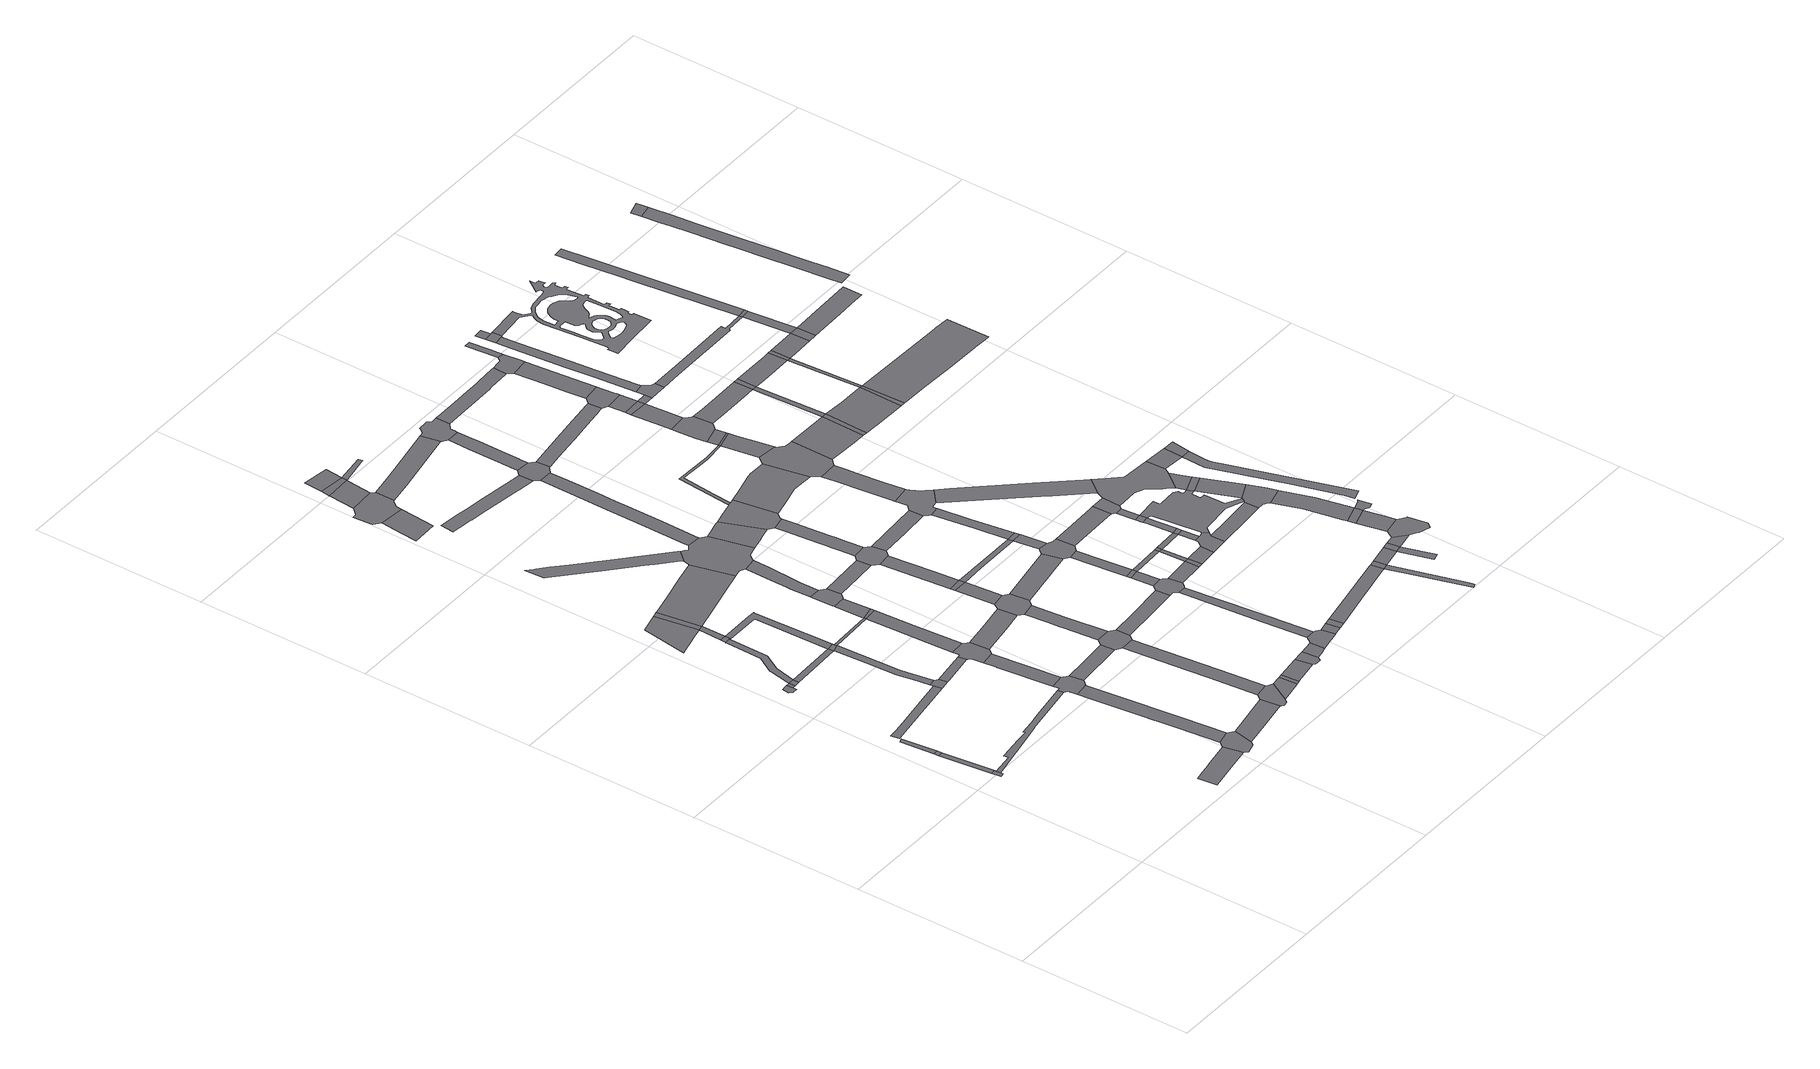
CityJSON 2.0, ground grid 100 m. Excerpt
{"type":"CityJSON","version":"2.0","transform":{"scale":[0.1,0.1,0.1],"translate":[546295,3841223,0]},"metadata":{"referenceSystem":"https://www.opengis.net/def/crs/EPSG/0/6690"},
"CityObjects":{
"road1":{"type":"Road","geometry":[{"type":"MultiSurface","lod":"1","boundaries":[[[0,1,2,3,4,5,6]]]}]},
"road2":{"type":"Road","attributes":{"RoadStructureAttribute.sectionType":"1"},"geometry":[{"type":"MultiSurface","lod":"1","boundaries":[[[7,8,1,0]]]}]},
"road3":{"type":"Road","geometry":[{"type":"MultiSurface","lod":"1","boundaries":[[[9,10,8,7]]]}]},
"road4":{"type":"Road","attributes":{"RoadStructureAttribute.sectionType":"1"},"geometry":[{"type":"MultiSurface","lod":"1","boundaries":[[[11,12,10,9]]]}]},
"road5":{"type":"Road","geometry":[{"type":"MultiSurface","lod":"1","boundaries":[[[13,14,15,16,17,18,19,20,21,22]]]}]},
"road6":{"type":"Road","attributes":{"RoadStructureAttribute.sectionType":"1"},"geometry":[{"type":"MultiSurface","lod":"1","boundaries":[[[23,24,25,26,27,28,29,30,31]]]}]},
"road7":{"type":"Road","attributes":{"RoadStructureAttribute.sectionType":"1"},"geometry":[{"type":"MultiSurface","lod":"1","boundaries":[[[32,13,22,33]]]}]},
"road8":{"type":"Road","geometry":[{"type":"MultiSurface","lod":"1","boundaries":[[[34,32,33,35]]]}]},
"road9":{"type":"Road","attributes":{"RoadStructureAttribute.sectionType":"1"},"geometry":[{"type":"MultiSurface","lod":"1","boundaries":[[[36,37,38,39,40,41,42,43,44,45,6,5,46,47,48,49,50]]]}]},
"road10":{"type":"Road","attributes":{"RoadStructureAttribute.sectionType":"1"},"geometry":[{"type":"MultiSurface","lod":"1","boundaries":[[[51,52,53,54,55,56,57,58]]]}]},
"road11":{"type":"Road","attributes":{"RoadStructureAttribute.sectionType":"1"},"geometry":[{"type":"MultiSurface","lod":"1","boundaries":[[[59,60,61,62,63,64,65,66,67,68,69,70,71,72,73,32,34]]]}]},
"road12":{"type":"Road","attributes":{"RoadStructureAttribute.sectionType":"1"},"geometry":[{"type":"MultiSurface","lod":"1","boundaries":[[[74,34,35,75]]]}]},
"road13":{"type":"Road","attributes":{"RoadStructureAttribute.sectionType":"1"},"geometry":[{"type":"MultiSurface","lod":"1","boundaries":[[[76,77,78,79,80,81,82,83]]]}]},
"road14":{"type":"Road","geometry":[{"type":"MultiSurface","lod":"1","boundaries":[[[84,85,66,65,86,87]]]}]},
"road15":{"type":"Road","geometry":[{"type":"MultiSurface","lod":"1","boundaries":[[[88,89,23,31,90,91]]]}]},
"road16":{"type":"Road","attributes":{"RoadStructureAttribute.sectionType":"1"},"geometry":[{"type":"MultiSurface","lod":"1","boundaries":[[[92,93,83,84,87]]]}]},
"road17":{"type":"Road","geometry":[{"type":"MultiSurface","lod":"1","boundaries":[[[94,95,96,97,51,58,98,99,100,101,102,103]]]}]},
"road18":{"type":"Road","attributes":{"RoadStructureAttribute.sectionType":"1"},"geometry":[{"type":"MultiSurface","lod":"1","boundaries":[[[104,105,106,107,108,109,110,111,112,89,88]]]}]},
"road19":{"type":"Road","geometry":[{"type":"MultiSurface","lod":"1","boundaries":[[[113,76,83,93,114]]]}]},
"road20":{"type":"Road","attributes":{"RoadStructureAttribute.sectionType":"1"},"geometry":[{"type":"MultiSurface","lod":"1","boundaries":[[[115,116,117,118,87,86,119,120,121,122,74,123]]]}]},
"road21":{"type":"Road","geometry":[{"type":"MultiSurface","lod":"1","boundaries":[[[123,74,75,107,106,124]]]}]},
"road22":{"type":"Road","attributes":{"RoadStructureAttribute.sectionType":"1"},"geometry":[{"type":"MultiSurface","lod":"1","boundaries":[[[125,126,127,128,129,130,131,132,133,134,135,136,137,95,94]]]}]},
"road23":{"type":"Road","attributes":{"RoadStructureAttribute.sectionType":"1"},"geometry":[{"type":"MultiSurface","lod":"1","boundaries":[[[138,91,90,139,140]]]}]},
"road24":{"type":"Road","geometry":[{"type":"MultiSurface","lod":"1","boundaries":[[[141,142,143,144,145,36,50,146,147,128,127,148,149]]]}]},
"road25":{"type":"Road","attributes":{"RoadStructureAttribute.sectionType":"1"},"geometry":[{"type":"MultiSurface","lod":"1","boundaries":[[[150,103,102,151,152]]]}]},
"road26":{"type":"Road","attributes":{"RoadStructureAttribute.sectionType":"1"},"geometry":[{"type":"MultiSurface","lod":"1","boundaries":[[[153,154,155,156,157,158,142,141]]]}]},
"road27":{"type":"Road","attributes":{"RoadStructureAttribute.sectionType":"1"},"geometry":[{"type":"MultiSurface","lod":"1","boundaries":[[[159,124,106,160]]]}]},
"road28":{"type":"Road","geometry":[{"type":"MultiSurface","lod":"1","boundaries":[[[161,162,163,164,165,166,138,140,167,168,155,154,169,170]]]}]},
"road29":{"type":"Road","attributes":{"RoadStructureAttribute.sectionType":"1"},"geometry":[{"type":"MultiSurface","lod":"1","boundaries":[[[171,172,173,174,113,114,175,176,177]]]}]},
"road30":{"type":"Road","attributes":{"RoadStructureAttribute.sectionType":"1"},"geometry":[{"type":"MultiSurface","lod":"1","boundaries":[[[178,179,180,181,182,183]]]}]},
"road31":{"type":"Road","attributes":{"RoadStructureAttribute.sectionType":"1"},"geometry":[{"type":"MultiSurface","lod":"1","boundaries":[[[184,185,160,186,187,164,163]]]}]},
"road32":{"type":"Road","attributes":{"RoadStructureAttribute.sectionType":"1"},"geometry":[{"type":"MultiSurface","lod":"1","boundaries":[[[188,189,190,191,192,193,194,195,196,197,198,199,200,201,202,203,204,205]]]}]},
"road33":{"type":"Road","attributes":{"RoadStructureAttribute.sectionType":"1"},"geometry":[{"type":"MultiSurface","lod":"1","boundaries":[[[206,207,149,148,208]]]}]},
"road34":{"type":"Road","geometry":[{"type":"MultiSurface","lod":"1","boundaries":[[[209,159,160,185]]]}]},
"road35":{"type":"Road","geometry":[{"type":"MultiSurface","lod":"1","boundaries":[[[210,211,212,213,214,215,216,217,218,178,183,219,220,221,222,223,224]]]}]},
"road36":{"type":"Road","attributes":{"RoadStructureAttribute.sectionType":"1"},"geometry":[{"type":"MultiSurface","lod":"1","boundaries":[[[225,226,227,228,229,230,159,209]]]}]},
"road37":{"type":"Road","geometry":[{"type":"MultiSurface","lod":"1","boundaries":[[[231,232,233,234,150,152,235,236,237,238,239,240,241]]]}]},
"road38":{"type":"Road","geometry":[{"type":"MultiSurface","lod":"1","boundaries":[[[242,243,244,245,246,247,227,226,248,249,250]]]}]},
"road39":{"type":"Road","attributes":{"RoadStructureAttribute.sectionType":"1"},"geometry":[{"type":"MultiSurface","lod":"1","boundaries":[[[251,252,253,254,255,213,212]]]}]},
"road40":{"type":"Road","attributes":{"RoadStructureAttribute.sectionType":"1"},"geometry":[{"type":"MultiSurface","lod":"1","boundaries":[[[256,257,170,169,258,259]]]}]},
"road41":{"type":"Road","attributes":{"RoadStructureAttribute.sectionType":"1"},"geometry":[{"type":"MultiSurface","lod":"1","boundaries":[[[260,241,240,261,262,263]]]}]},
"road42":{"type":"Road","geometry":[{"type":"MultiSurface","lod":"1","boundaries":[[[264,265,266,253,252,267,268]]]}]},
"road43":{"type":"Road","attributes":{"RoadStructureAttribute.sectionType":"1"},"geometry":[{"type":"MultiSurface","lod":"1","boundaries":[[[269,270,271,272,273,274,234,233,275,276]]]}]},
"road44":{"type":"Road","attributes":{"RoadStructureAttribute.sectionType":"1"},"geometry":[{"type":"MultiSurface","lod":"1","boundaries":[[[277,278,279,280,281,282,283,284,285,244,243]]]}]},
"road45":{"type":"Road","attributes":{"RoadStructureAttribute.sectionType":"1"},"geometry":[{"type":"MultiSurface","lod":"1","boundaries":[[[286,264,268,287,288]]]}]},
"road46":{"type":"Road","geometry":[{"type":"MultiSurface","lod":"1","boundaries":[[[289,260,263,290]]]}]},
"road47":{"type":"Road","geometry":[{"type":"MultiSurface","lod":"1","boundaries":[[[291,292,206,208,269,276,293,294]]]}]},
"road48":{"type":"Road","geometry":[{"type":"MultiSurface","lod":"1","boundaries":[[[295,296,297,205,204,298,171,177,299,300,281,280,301,302,303,304,305,306,307]]]}]},
"road49":{"type":"Road","attributes":{"RoadStructureAttribute.sectionType":"1"},"geometry":[{"type":"MultiSurface","lod":"1","boundaries":[[[308,309,310,311,312,313,314,315,316,317,318,319,320,321,322,323,324]]]}]},
"road50":{"type":"Road","attributes":{"RoadStructureAttribute.sectionType":"1"},"geometry":[{"type":"MultiSurface","lod":"1","boundaries":[[[325,250,249,326,327]]]}]},
"road51":{"type":"Road","attributes":{"RoadStructureAttribute.sectionType":"1"},"geometry":[{"type":"MultiSurface","lod":"1","boundaries":[[[328,329,330,331,332,333,334,335,292,291]]]}]},
"road52":{"type":"Road","attributes":{"RoadStructureAttribute.sectionType":"1"},"geometry":[{"type":"MultiSurface","lod":"1","boundaries":[[[336,289,290,337,338]]]}]},
"road53":{"type":"Road","geometry":[{"type":"MultiSurface","lod":"1","boundaries":[[[339,340,341,268,267]]]}]},
"road54":{"type":"Road","geometry":[{"type":"MultiSurface","lod":"1","boundaries":[[[342,343,344,345,346,347,256,259,330,329,348,349,350,351]]]}]},
"road55":{"type":"Road","attributes":{"RoadStructureAttribute.sectionType":"1"},"geometry":[{"type":"MultiSurface","lod":"1","boundaries":[[[352,345,344,353,354]]]}]},
"road56":{"type":"Road","geometry":[{"type":"MultiSurface","lod":"1","boundaries":[[[355,356,352,354]]]}]},
"road57":{"type":"Road","geometry":[{"type":"MultiSurface","lod":"1","boundaries":[[[357,358,336,338,359,360,361,362]]]}]},
"road58":{"type":"Road","attributes":{"RoadStructureAttribute.sectionType":"1"},"geometry":[{"type":"MultiSurface","lod":"1","boundaries":[[[363,364,365,366,224,223,367,368,369]]]}]},
"road59":{"type":"Road","attributes":{"RoadStructureAttribute.sectionType":"1"},"geometry":[{"type":"MultiSurface","lod":"1","boundaries":[[[370,371,372,373,374,307,306,375,376,377,378,379,380,381]]]}]},
"road60":{"type":"Road","attributes":{"RoadStructureAttribute.sectionType":"1"},"geometry":[{"type":"MultiSurface","lod":"1","boundaries":[[[382,383,384,385,386,356,355]]]}]},
"road61":{"type":"Road","attributes":{"RoadStructureAttribute.sectionType":"1"},"geometry":[{"type":"MultiSurface","lod":"1","boundaries":[[[387,388,304,303,389,390,391,392]]]}]},
"road62":{"type":"Road","attributes":{"RoadStructureAttribute.sectionType":"1"},"geometry":[{"type":"MultiSurface","lod":"1","boundaries":[[[393,357,362,394,395]]]}]},
"road63":{"type":"Road","geometry":[{"type":"MultiSurface","lod":"1","boundaries":[[[396,397,325,327,385,384,398,399]]]}]},
"road64":{"type":"Road","attributes":{"RoadStructureAttribute.sectionType":"1"},"geometry":[{"type":"MultiSurface","lod":"1","boundaries":[[[400,401,294,293,402,403]]]}]},
"road65":{"type":"Road","attributes":{"RoadStructureAttribute.sectionType":"1"},"geometry":[{"type":"MultiSurface","lod":"1","boundaries":[[[404,405,406,407,408,409,410,411,412,413,414,415,416,417,397,396]]]}]},
"road66":{"type":"Road","geometry":[{"type":"MultiSurface","lod":"1","boundaries":[[[418,419,420,421,422,423,387,392,424,411,410,425,426]]]}]},
"road67":{"type":"Road","geometry":[{"type":"MultiSurface","lod":"1","boundaries":[[[427,428,429,430,431,393,395,432,433,434,435]]]}]},
"road68":{"type":"Road","geometry":[{"type":"MultiSurface","lod":"1","boundaries":[[[436,437,324,323,370,381,438,439,440,441,442]]]}]},
"road69":{"type":"Road","attributes":{"RoadStructureAttribute.sectionType":"1"},"geometry":[{"type":"MultiSurface","lod":"1","boundaries":[[[443,444,351,350,445,446]]]}]},
"road70":{"type":"Road","attributes":{"RoadStructureAttribute.sectionType":"1"},"geometry":[{"type":"MultiSurface","lod":"1","boundaries":[[[355,354,447,448,449]]]}]},
"road71":{"type":"Road","attributes":{"RoadStructureAttribute.sectionType":"1"},"geometry":[{"type":"MultiSurface","lod":"1","boundaries":[[[450,451,452,453,454,429,428]]]}]},
"road72":{"type":"Road","attributes":{"RoadStructureAttribute.sectionType":"1"},"geometry":[{"type":"MultiSurface","lod":"1","boundaries":[[[455,456,457,458,459,436,442,460,461,462,463,464,465,466,467]]]}]},
"road73":{"type":"Road","attributes":{"RoadStructureAttribute.sectionType":"1"},"geometry":[{"type":"MultiSurface","lod":"1","boundaries":[[[468,435,434,469,470]]]}]},
"road74":{"type":"Road","geometry":[{"type":"MultiSurface","lod":"1","boundaries":[[[471,468,470,472]]]}]},
"road75":{"type":"Road","attributes":{"RoadStructureAttribute.sectionType":"1"},"geometry":[{"type":"MultiSurface","lod":"1","boundaries":[[[473,474,399,398,475,476]]]}]},
"road76":{"type":"Road","geometry":[{"type":"MultiSurface","lod":"1","boundaries":[[[477,478,479,480,481,482,400,403,483,452,451,484,485,486,487]]]}]},
"road77":{"type":"Road","geometry":[{"type":"MultiSurface","lod":"1","boundaries":[[[488,489,490,491,492,493,494,495,363,369,496,455,467,497,498,499,500,501]]]}]},
"road78":{"type":"Road","attributes":{"RoadStructureAttribute.sectionType":"1"},"geometry":[{"type":"MultiSurface","lod":"1","boundaries":[[[502,503,504,480,479]]]}]},
"road79":{"type":"Road","geometry":[{"type":"MultiSurface","lod":"1","boundaries":[[[505,506,504,503]]]}]},
"road80":{"type":"Road","attributes":{"RoadStructureAttribute.sectionType":"1"},"geometry":[{"type":"MultiSurface","lod":"1","boundaries":[[[507,508,509,510,506,505]]]}]},
"road81":{"type":"Road","geometry":[{"type":"MultiSurface","lod":"1","boundaries":[[[511,512,513,443,446,514,515,509,508,516,517,518,519,520,521,522,523]]]}]},
"road82":{"type":"Road","attributes":{"RoadStructureAttribute.sectionType":"1"},"geometry":[{"type":"MultiSurface","lod":"1","boundaries":[[[524,525,526,418,426,527,528,529,530,531,532,533]]]}]},
"road83":{"type":"Road","attributes":{"RoadStructureAttribute.sectionType":"1"},"geometry":[{"type":"MultiSurface","lod":"1","boundaries":[[[534,535,511,523]]]}]},
"road84":{"type":"Road","geometry":[{"type":"MultiSurface","lod":"1","boundaries":[[[536,449,448,535,534]]]}]},
"road85":{"type":"Road","attributes":{"RoadStructureAttribute.sectionType":"1"},"geometry":[{"type":"MultiSurface","lod":"1","boundaries":[[[537,538,487,486,539]]]}]},
"road86":{"type":"Road","attributes":{"RoadStructureAttribute.sectionType":"1"},"geometry":[{"type":"MultiSurface","lod":"1","boundaries":[[[540,541,421,420,542,543,544,545,546]]]}]},
"road87":{"type":"Road","attributes":{"RoadStructureAttribute.sectionType":"1"},"geometry":[{"type":"MultiSurface","lod":"1","boundaries":[[[547,505,503,548]]]}]},
"road88":{"type":"Road","attributes":{"RoadStructureAttribute.sectionType":"1"},"geometry":[{"type":"MultiSurface","lod":"1","boundaries":[[[549,550,551,552,553,449,536]]]}]},
"road89":{"type":"Road","attributes":{"RoadStructureAttribute.sectionType":"1"},"geometry":[{"type":"MultiSurface","lod":"1","boundaries":[[[554,555,556,557,558,441,440,559,560,561,562,563,564,565,566,567,568,569]]]}]},
"road90":{"type":"Road","geometry":[{"type":"MultiSurface","lod":"1","boundaries":[[[570,537,539,571]]]}]},
"road91":{"type":"Road","attributes":{"RoadStructureAttribute.sectionType":"1"},"geometry":[{"type":"MultiSurface","lod":"1","boundaries":[[[572,573,574,471,472,575,576,577]]]}]},
"road92":{"type":"Road","attributes":{"RoadStructureAttribute.sectionType":"1"},"geometry":[{"type":"MultiSurface","lod":"1","boundaries":[[[548,537,570,578]]]}]},
"road93":{"type":"Road","geometry":[{"type":"MultiSurface","lod":"1","boundaries":[[[579,580,581,582,583,584,585,586,473,476,587,551,550,588,589,590,591]]]}]},
"road94":{"type":"Road","geometry":[{"type":"MultiSurface","lod":"1","boundaries":[[[592,547,548,578]]]}]},
"road95":{"type":"Road","attributes":{"RoadStructureAttribute.sectionType":"1"},"geometry":[{"type":"MultiSurface","lod":"1","boundaries":[[[593,594,570,571,595]]]}]},
"road96":{"type":"Road","attributes":{"RoadStructureAttribute.sectionType":"1"},"geometry":[{"type":"MultiSurface","lod":"1","boundaries":[[[596,597,598,599,600,601,602,603,604,583,582]]]}]},
"road97":{"type":"Road","attributes":{"RoadStructureAttribute.sectionType":"1"},"geometry":[{"type":"MultiSurface","lod":"1","boundaries":[[[605,606,607,519,518,608,609,610]]]}]},
"road98":{"type":"Road","attributes":{"RoadStructureAttribute.sectionType":"1"},"geometry":[{"type":"MultiSurface","lod":"1","boundaries":[[[611,612,613,614,615,616,617,501,500,618,619,620,621,622,623,624]]]}]},
"road99":{"type":"Road","attributes":{"RoadStructureAttribute.sectionType":"1"},"geometry":[{"type":"MultiSurface","lod":"1","boundaries":[[[625,592,578,626]]]}]},
"road100":{"type":"Road","geometry":[{"type":"MultiSurface","lod":"1","boundaries":[[[627,628,533,532,629,630,601,600,631,632,633,634,635,636,637,638]]]}]},
"road101":{"type":"Road","attributes":{"RoadStructureAttribute.sectionType":"1"},"geometry":[{"type":"MultiSurface","lod":"1","boundaries":[[[639,640,641,545,642,627,638]]]}]},
"road102":{"type":"Road","geometry":[{"type":"MultiSurface","lod":"1","boundaries":[[[643,546,545,641]]]}]},
"road103":{"type":"Road","geometry":[{"type":"MultiSurface","lod":"1","boundaries":[[[644,645,646,647,648,593,595,649,650,651]]]}]},
"road104":{"type":"Road","attributes":{"RoadStructureAttribute.sectionType":"1"},"geometry":[{"type":"MultiSurface","lod":"1","boundaries":[[[652,653,654,655,546,643]]]}]},
"road105":{"type":"Road","attributes":{"RoadStructureAttribute.sectionType":"1"},"geometry":[{"type":"MultiSurface","lod":"1","boundaries":[[[656,626,647,646]]]}]},
"road106":{"type":"Road","geometry":[{"type":"MultiSurface","lod":"1","boundaries":[[[657,625,626,656]]]}]},
"road107":{"type":"Road","geometry":[{"type":"MultiSurface","lod":"1","boundaries":[[[658,659,660,661,662,663,654,653,664,665,666,667]]]}]},
"road108":{"type":"Road","attributes":{"RoadStructureAttribute.sectionType":"1"},"geometry":[{"type":"MultiSurface","lod":"1","boundaries":[[[668,669,670,671,672,673,674,625,657]]]}]},
"road109":{"type":"Road","geometry":[{"type":"MultiSurface","lod":"1","boundaries":[[[675,676,677,671,670]]]}]},
"road110":{"type":"Road","attributes":{"RoadStructureAttribute.sectionType":"1"},"geometry":[{"type":"MultiSurface","lod":"1","boundaries":[[[678,679,661,660,680,681]]]}]},
"road111":{"type":"Road","attributes":{"RoadStructureAttribute.sectionType":"1"},"geometry":[{"type":"MultiSurface","lod":"1","boundaries":[[[682,683,684,685,591,590,686,687,688,689,690,691]]]}]},
"road112":{"type":"Road","attributes":{"RoadStructureAttribute.sectionType":"1"},"geometry":[{"type":"MultiSurface","lod":"1","boundaries":[[[692,693,676,675]]]}]},
"road113":{"type":"Road","attributes":{"RoadStructureAttribute.sectionType":"1"},"geometry":[{"type":"MultiSurface","lod":"1","boundaries":[[[694,695,696,697,577,698,699,700,701]]]}]},
"road114":{"type":"Road","geometry":[{"type":"MultiSurface","lod":"1","boundaries":[[[702,572,577,697]]]}]},
"road115":{"type":"Road","geometry":[{"type":"MultiSurface","lod":"1","boundaries":[[[703,704,678,681]]]}]},
"road116":{"type":"Road","geometry":[{"type":"MultiSurface","lod":"1","boundaries":[[[705,706,605,610,707,708,693,692,709]]]}]},
"road117":{"type":"Road","attributes":{"RoadStructureAttribute.sectionType":"1"},"geometry":[{"type":"MultiSurface","lod":"1","boundaries":[[[710,711,712,704,703]]]}]},
"road118":{"type":"Road","geometry":[{"type":"MultiSurface","lod":"1","boundaries":[[[713,714,715,716,717,718,719,554,569,720,712,711]]]}]},
"road119":{"type":"Road","attributes":{"RoadStructureAttribute.sectionType":"1"},"geometry":[{"type":"MultiSurface","lod":"1","boundaries":[[[721,702,697,722]]]}]},
"road120":{"type":"Road","attributes":{"RoadStructureAttribute.sectionType":"1"},"geometry":[{"type":"MultiSurface","lod":"1","boundaries":[[[723,724,725,726,634,633,727,728,729,730,731]]]}]},
"road121":{"type":"Road","attributes":{"RoadStructureAttribute.sectionType":"1"},"geometry":[{"type":"MultiSurface","lod":"1","boundaries":[[[732,703,681,733,734]]]}]},
"road122":{"type":"Road","attributes":{"RoadStructureAttribute.sectionType":"1"},"geometry":[{"type":"MultiSurface","lod":"1","boundaries":[[[735,736,737,738,739,740,741,742,717,716]]]}]},
"road123":{"type":"Road","attributes":{"RoadStructureAttribute.sectionType":"1"},"geometry":[{"type":"MultiSurface","lod":"1","boundaries":[[[743,744,650,649,745,746]]]}]},
"road124":{"type":"Road","geometry":[{"type":"MultiSurface","lod":"1","boundaries":[[[747,748,749,750,751,752,753,754,611,624,738,737,755,756,757]]]}]},
"road125":{"type":"Road","geometry":[{"type":"MultiSurface","lod":"1","boundaries":[[[758,759,760,761,762,763,764,765,675,670,766,767,768,644,651,769,770,771,772,773,774,775,776,777,778,779]]]}]},
"road126":{"type":"Road","geometry":[{"type":"MultiSurface","lod":"1","boundaries":[[[780,781,782,722]]]}]},
"road127":{"type":"Road","geometry":[{"type":"MultiSurface","lod":"1","boundaries":[[[783,721,722,782]]]}]},
"road128":{"type":"Road","geometry":[{"type":"MultiSurface","lod":"1","boundaries":[[[784,785,786,732,734,787,788,789]]]}]},
"road129":{"type":"Road","attributes":{"RoadStructureAttribute.sectionType":"1"},"geometry":[{"type":"MultiSurface","lod":"1","boundaries":[[[790,791,667,666,792,793,794]]]}]},
"road130":{"type":"Road","attributes":{"RoadStructureAttribute.sectionType":"1"},"geometry":[{"type":"MultiSurface","lod":"1","boundaries":[[[795,796,797,798,747,757]]]}]},
"road131":{"type":"Road","geometry":[{"type":"MultiSurface","lod":"1","boundaries":[[[731,730,799,800]]]}]},
"road132":{"type":"Road","geometry":[{"type":"MultiSurface","lod":"1","boundaries":[[[801,802,803,691,690,804,705,709,805,806,807,808,809,810,811,812,813,814]]]}]},
"road133":{"type":"Road","geometry":[{"type":"MultiSurface","lod":"1","boundaries":[[[815,816,817,818,819,820,821,822,823,824,786,785]]]}]},
"road134":{"type":"Road","attributes":{"RoadStructureAttribute.sectionType":"1"},"geometry":[{"type":"MultiSurface","lod":"1","boundaries":[[[825,783,782,826]]]}]},
"road135":{"type":"Road","attributes":{"RoadStructureAttribute.sectionType":"1"},"geometry":[{"type":"MultiSurface","lod":"1","boundaries":[[[794,731,800,827]]]}]},
"road136":{"type":"Road","geometry":[{"type":"MultiSurface","lod":"1","boundaries":[[[828,829,830,821,820,831]]]}]},
"road137":{"type":"Road","attributes":{"RoadStructureAttribute.sectionType":"1"},"geometry":[{"type":"MultiSurface","lod":"1","boundaries":[[[832,833,830,829]]]}]},
"road138":{"type":"Road","geometry":[{"type":"MultiSurface","lod":"1","boundaries":[[[834,835,836,837,838,839,825,826,840,841,842,843,844,845,846]]]}]},
"road139":{"type":"Road","geometry":[{"type":"MultiSurface","lod":"1","boundaries":[[[847,779,778,777,848]]]}]},
"road140":{"type":"Road","attributes":{"RoadStructureAttribute.sectionType":"1"},"geometry":[{"type":"MultiSurface","lod":"1","boundaries":[[[849,811,810,779,847]]]}]},
"road141":{"type":"Road","attributes":{"RoadStructureAttribute.sectionType":"1"},"geometry":[{"type":"MultiSurface","lod":"1","boundaries":[[[850,851,852,837,836]]]}]},
"road142":{"type":"Road","attributes":{"RoadStructureAttribute.sectionType":"1"},"geometry":[{"type":"MultiSurface","lod":"1","boundaries":[[[848,777,853,854]]]}]},
"road143":{"type":"Road","geometry":[{"type":"MultiSurface","lod":"1","boundaries":[[[855,856,852,851]]]}]},
"road144":{"type":"Road","geometry":[{"type":"MultiSurface","lod":"1","boundaries":[[[857,854,853,772,771,743,746,858,859,860,861]]]}]},
"road145":{"type":"Road","attributes":{"RoadStructureAttribute.sectionType":"1"},"geometry":[{"type":"MultiSurface","lod":"1","boundaries":[[[862,861,860,863,864,856,855]]]}]},
"road146":{"type":"Road","attributes":{"RoadStructureAttribute.sectionType":"1"},"geometry":[{"type":"MultiSurface","lod":"1","boundaries":[[[865,866,867,800,799,868,869,870,871]]]}]},
"road147":{"type":"Road","geometry":[{"type":"MultiSurface","lod":"1","boundaries":[[[790,794,827,872]]]}]},
"road148":{"type":"Road","attributes":{"RoadStructureAttribute.sectionType":"1"},"geometry":[{"type":"MultiSurface","lod":"1","boundaries":[[[873,874,875,855,851,876,877,878]]]}]},
"road149":{"type":"Road","attributes":{"RoadStructureAttribute.sectionType":"1"},"geometry":[{"type":"MultiSurface","lod":"1","boundaries":[[[814,813,879,880]]]}]},
"road150":{"type":"Road","geometry":[{"type":"MultiSurface","lod":"1","boundaries":[[[871,870,881,882]]]}]},
"road151":{"type":"Road","attributes":{"RoadStructureAttribute.sectionType":"1"},"geometry":[{"type":"MultiSurface","lod":"1","boundaries":[[[883,884,872,827,885,886,887,888]]]}]},
"road152":{"type":"Road","attributes":{"RoadStructureAttribute.sectionType":"1"},"geometry":[{"type":"MultiSurface","lod":"1","boundaries":[[[879,889,890,891,892,893,894,895,896,897,898,899,900,901]]]}]},
"road153":{"type":"Road","attributes":{"RoadStructureAttribute.sectionType":"1"},"geometry":[{"type":"MultiSurface","lod":"1","boundaries":[[[902,903,904,905,906,907,908,909,910,911,912,913,914,915,916,917,918,919,920,921,828,831,922,923,924,925,926,927,928,929,930,931,932,933,934,935,936,937,938,939,940,941,942,943,944,945,946,947,948,949,950,951,952,953,954,955,956,957,958,959,960,961,962,963,964,965,966,967,968,969,970,971,972],[973,974,975,976,977,978,979,980,981,982,983,984,985,986,987,988,989,990,991,992,993],[994,995,996,997,998,999,1000,1001,1002,1003,1004,1005,1006,1007,1008,1009,1010,1011,1012,1013,1014,1015],[1016,1017,1018,1019,1020,1021,1022,1023,1024,1025,1026,1027,1028,1029,1030,1031,1032,1033,1034,1035,1036,1037,1038,1039,1040],[1041,1042,1043,1044,1045,1046,1047,1048,1049,1050,1051,1052,1053,1054,1055,1056,1057,1058,1059,1060,1061,1062,1063],[1064,1065,1066,1067,1068,1069,1070,1071,1072,1073,1074,1075,1076,1077,1078,1079,1080,1081,1082,1083,1084,1085,1086,1087,1088,1089,1090,1091]]]}]},
"road154":{"type":"Road","attributes":{"RoadStructureAttribute.sectionType":"1"},"geometry":[{"type":"MultiSurface","lod":"1","boundaries":[[[1092,1093,1094,1095,789,788,1096,1097,1098,1099,1100]]]}]},
"road155":{"type":"Road","geometry":[{"type":"MultiSurface","lod":"1","boundaries":[[[880,879,901,1101]]]}]},
"road156":{"type":"Road","attributes":{"RoadStructureAttribute.sectionType":"1"},"geometry":[{"type":"MultiSurface","lod":"1","boundaries":[[[888,871,882,1102]]]}]},
"road157":{"type":"Road","geometry":[{"type":"MultiSurface","lod":"1","boundaries":[[[1103,883,888,1102]]]}]},
"road158":{"type":"Road","attributes":{"RoadStructureAttribute.sectionType":"1"},"geometry":[{"type":"MultiSurface","lod":"1","boundaries":[[[1104,1105,1103,1102,1106,1107,1108,1109]]]}]},
"road159":{"type":"Road","attributes":{"RoadStructureAttribute.sectionType":"1"},"geometry":[{"type":"MultiSurface","lod":"1","boundaries":[[[1110,1111,1112,1113,882,881,1114,1115,1116,1117,1118,1119,1120]]]}]},
"road160":{"type":"Road","geometry":[{"type":"MultiSurface","lod":"1","boundaries":[[[1121,1104,1109,1122]]]}]},
"road161":{"type":"Road","attributes":{"RoadStructureAttribute.sectionType":"1"},"geometry":[{"type":"MultiSurface","lod":"1","boundaries":[[[1123,1099,1104,1121]]]}]},
"road162":{"type":"Road","geometry":[{"type":"MultiSurface","lod":"1","boundaries":[[[1124,1100,1099,1123]]]}]},
"road163":{"type":"Road","geometry":[{"type":"MultiSurface","lod":"1","boundaries":[[[1125,1126,1127,1128,1129,1130,1131,1132,1100,1124]]]}]},
"road164":{"type":"Road","attributes":{"RoadStructureAttribute.sectionType":"1"},"geometry":[{"type":"MultiSurface","lod":"1","boundaries":[[[1133,1134,1121,1122,1135,1136,1137,1138,1139]]]}]},
"road165":{"type":"Road","attributes":{"RoadStructureAttribute.sectionType":"1"},"geometry":[{"type":"MultiSurface","lod":"1","boundaries":[[[1140,1141,1142,1143,1144,1145,1146,1147,1148,1149,1150,1151,1152,1153,1154,1155,1156,1157,1158,1159,1160,1161,1162]]]}]},
"road166":{"type":"Road","geometry":[{"type":"MultiSurface","lod":"1","boundaries":[[[1163,1164,1151,1150,1165]]]}]}
},
"vertices":[
[183,1029,0],[154,1026,0],[163,975,0],[186,979,0],[185,993,0],[186,993,0],[184,1018,0],
[149,1322,0],[121,1319,0],
[146,1352,0],[118,1349,0],
[123,1553,0],[99,1542,0],
[145,2265,0],[117,2263,0],[114,2263,0],[108,2263,0],[103,2223,0],[119,2206,0],[147,2206,0],[147,2223,0],[147,2227,0],[147,2230,0],
[567,1678,0],[566,1678,0],[449,1659,0],[265,1630,0],[164,1613,0],[113,1609,0],[122,1562,0],[266,1584,0],[574,1632,0],
[165,2266,0],[167,2231,0],
[201,2268,0],[201,2232,0],
[895,1161,0],[673,1126,0],[603,1112,0],[523,1102,0],[526,1089,0],[451,1081,0],[361,1069,0],[306,1062,0],[308,1051,0],[311,1034,0],[339,1024,0],[361,1029,0],[576,1072,0],[576,1075,0],[900,1130,0],
[998,233,0],[837,204,0],[836,204,0],[775,193,0],[718,182,0],[731,73,0],[887,101,0],[1025,125,0],
[227,2387,0],[257,2437,0],[283,2481,0],[285,2486,0],[285,2491,0],[285,2704,0],[284,2717,0],[255,2715,0],[251,2715,0],[251,2703,0],[248,2498,0],[192,2402,0],[190,2399,0],[190,2397,0],[167,2275,0],
[506,2276,0],[509,2244,0],
[218,3127,0],[103,3100,0],[63,2833,0],[84,2838,0],[152,2854,0],[198,2866,0],[253,2880,0],[258,2881,0],
[256,2749,0],[255,2735,0],[292,2717,0],[292,2748,0],
[605,1702,0],[564,1696,0],[633,1641,0],[625,1689,0],
[291,2759,0],[290,2885,0],
[1104,286,0],[1022,266,0],[1007,245,0],[1002,239,0],[1043,106,0],[1098,122,0],[1101,126,0],[1110,137,0],[1115,143,0],[1139,260,0],
[584,1822,0],[573,1892,0],[554,2257,0],[512,2244,0],[512,2241,0],[525,2034,0],[526,2027,0],[535,1879,0],[549,1793,0],
[250,3135,0],[290,2889,0],
[532,2738,0],[532,2748,0],[512,2748,0],[492,2748,0],[291,2715,0],[292,2714,0],[492,2713,0],[506,2280,0],[551,2285,0],
[551,2272,0],
[1074,539,0],[1030,916,0],[1011,1074,0],[927,1064,0],[935,1000,0],[954,839,0],[956,822,0],[969,714,0],[979,631,0],[981,612,0],[995,496,0],[1004,421,0],[1004,420,0],
[831,1721,0],[643,1643,0],[838,1674,0],
[993,1210,0],[911,1200,0],[914,1173,0],[915,1164,0],[911,1164,0],[911,1123,0],[921,1116,0],[1036,1107,0],[1026,1187,0],
[1423,312,0],[1259,169,0],[1436,202,0],
[970,1403,0],[946,1599,0],[866,1590,0],[873,1528,0],[873,1527,0],[874,1516,0],
[815,2282,0],[816,2268,0],
[954,1746,0],[948,1752,0],[930,1768,0],[844,1763,0],[846,1737,0],[846,1723,0],[842,1671,0],[858,1657,0],[970,1632,0],[959,1742,0],
[662,3235,0],[539,3205,0],[377,3166,0],[259,3137,0],[412,2918,0],[588,2962,0],[722,2996,0],
[50,4658,0],[39,4532,0],[31,4437,0],[180,4442,0],[191,4571,0],[197,4645,0],
[911,2050,0],[895,2276,0],[825,2103,0],[836,1917,0],
[716,3343,0],[600,3450,0],[468,3571,0],[316,3710,0],[244,3777,0],[192,3824,0],[191,3825,0],[184,3831,0],[149,3863,0],[155,3750,0],[168,3738,0],[245,3669,0],[369,3555,0],[527,3410,0],[566,3374,0],[663,3284,0],[673,3276,0],[725,3335,0],
[1324,1210,0],[1156,1197,0],[1329,1130,0],
[894,2298,0],
[229,4834,0],[217,4847,0],[214,4851,0],[65,4843,0],[29,4804,0],[28,4803,0],[4,4800,0],[14,4690,0],[49,4659,0],[200,4681,0],[202,4683,0],[225,4715,0],[227,4717,0],[235,4719,0],[234,4830,0],
[883,2457,0],[883,2458,0],[806,2454,0],[806,2441,0],[814,2295,0],[815,2288,0],
[1553,340,0],[1549,343,0],[1528,357,0],[1447,345,0],[1441,198,0],[1451,191,0],[1453,190,0],[1480,194,0],[1491,208,0],[1496,215,0],[1561,335,0],
[876,2589,0],[868,2596,0],[800,2594,0],[800,2584,0],[803,2524,0],[805,2466,0],[892,2469,0],[910,2490,0],[899,2570,0],
[228,4992,0],[230,5004,0],[78,4998,0],[78,4997,0],[78,4992,0],
[1262,1793,0],[1091,1764,0],[1147,1662,0],[1274,1684,0],
[1623,343,0],[1625,238,0],[1629,239,0],[1633,240,0],
[83,5050,0],[79,5005,0],[78,5000,0],[234,5005,0],[233,5037,0],
[1364,1108,0],[1405,741,0],[1417,626,0],[1417,624,0],[1423,569,0],[1423,567,0],[1500,616,0],[1445,1109,0],
[867,2710,0],[868,2742,0],[875,2904,0],[878,2998,0],[798,2988,0],[798,2984,0],[796,2806,0],[795,2741,0],[795,2709,0],
[93,5160,0],[233,5041,0],[242,5138,0],
[1646,346,0],[1656,245,0],
[1432,1244,0],[1348,1243,0],[1469,1141,0],[1465,1221,0],
[783,3325,0],[757,3307,0],[742,3321,0],[662,3237,0],[766,3007,0],[768,3006,0],[879,3010,0],[904,3040,0],[962,3054,0],[902,3296,0],[870,3321,0],[870,3325,0],[789,3329,0],
[671,4353,0],[645,4356,0],[567,4367,0],[511,4374,0],[384,4390,0],[333,4397,0],[238,4409,0],[206,4413,0],[198,4333,0],[239,4328,0],[323,4317,0],[332,4316,0],[392,4309,0],[661,4274,0],[666,4273,0],[765,4260,0],[761,4342,0],
[1174,2587,0],[1069,2500,0],[1184,2507,0],
[1405,1482,0],[1384,1675,0],[1304,1658,0],[1318,1527,0],[1318,1526,0],[1326,1458,0],[1327,1449,0],[1327,1447,0],
[1788,365,0],[1658,245,0],[1805,272,0],
[407,5036,0],[405,5049,0],[403,5061,0],
[1391,1821,0],[1387,1824,0],[1366,1842,0],[1285,1827,0],[1268,1802,0],[1267,1800,0],[1401,1696,0],[1405,1702,0],[1410,1707,0],[1395,1817,0],
[1262,2052,0],[1344,2047,0],[1344,2050,0],
[1341,2084,0],[1259,2076,0],
[1860,375,0],[1840,372,0],[1816,264,0],[1820,262,0],[1853,261,0],[1868,283,0],
[737,4925,0],[620,4903,0],[445,4870,0],[360,4854,0],[370,4742,0],[639,4794,0],[758,4817,0],
[790,4231,0],[789,4072,0],[789,3852,0],[788,3616,0],[788,3354,0],[869,3354,0],[870,3551,0],[870,3781,0],[870,3839,0],[870,3947,0],[870,4123,0],[870,4230,0],
[1340,2084,0],[1324,2229,0],[1296,2484,0],[1216,2474,0],[1245,2208,0],
[1028,3327,0],[1013,3324,0],[1007,3065,0],[1024,3069,0],[1053,3076,0],[1123,3094,0],
[1941,385,0],[1901,290,0],[1947,300,0],
[1282,2622,0],[1201,2617,0],[1325,2516,0],[1312,2596,0],
[1841,1253,0],[1616,1233,0],[1700,1159,0],[1851,1172,0],
[1272,2714,0],[1269,2745,0],[1265,2791,0],[1264,2794,0],[1255,2891,0],[1242,3010,0],[1234,3088,0],[1155,3069,0],[1162,3002,0],[1166,2970,0],[1182,2818,0],[1185,2783,0],[1188,2745,0],[1191,2713,0],
[1218,3374,0],[1203,3370,0],[1193,3368,0],[1173,3366,0],[1173,3363,0],[1089,3343,0],[1143,3078,0],[1233,3098,0],[1257,3127,0],
[2035,420,0],[2025,426,0],[1971,424,0],[1965,416,0],[1957,405,0],[2011,314,0],[2028,317,0],[2074,327,0],[2059,405,0],
[789,4370,0],[779,4360,0],[890,4250,0],[898,4258,0],[907,4259,0],[901,4339,0],[869,4366,0],
[1755,1884,0],[1575,1849,0],[1623,1745,0],[1783,1773,0],
[1486,2056,0],[1757,2059,0],[1755,2086,0],
[1988,759,0],[1943,1151,0],[1898,1150,0],[1917,932,0],[1943,678,0],
[791,4793,0],[790,4665,0],[790,4625,0],[790,4420,0],[790,4385,0],[870,4382,0],[870,4418,0],[870,4420,0],[870,4506,0],[870,4532,0],[870,4665,0],[870,4729,0],[870,4793,0],
[2116,417,0],[2082,329,0],[2126,338,0],
[2156,425,0],[2167,346,0],
[1658,2618,0],[1436,2603,0],[1505,2526,0],[1661,2536,0],
[1937,1280,0],[1928,1287,0],[1927,1288,0],[1868,1283,0],[1866,1282,0],[1859,1273,0],[1880,1173,0],[1945,1153,0],[1952,1160,0],[1969,1181,0],[1959,1262,0],
[869,4946,0],[860,4954,0],[847,4966,0],[844,4968,0],[785,4964,0],[785,4961,0],[765,4932,0],[763,4931,0],[765,4811,0],[870,4816,0],[870,4830,0],[870,4840,0],[901,4866,0],[901,4947,0],
[1914,1411,0],[1913,1418,0],[1853,1411,0],
[1910,1443,0],[1851,1436,0],
[1891,1610,0],[1874,1760,0],[1815,1752,0],[1842,1520,0],
[1779,1915,0],[1775,1910,0],[1756,1886,0],[1803,1760,0],[1813,1753,0],[1874,1761,0],[1882,1769,0],[1901,1788,0],[1897,1897,0],[1873,1896,0],[1869,1896,0],[1848,1908,0],[1840,1913,0],
[1445,3430,0],[1419,3424,0],[1313,3397,0],[1258,3127,0],[1355,3151,0],[1368,3154,0],[1451,3174,0],[1468,3178,0],[1594,3175,0],[1543,3428,0],
[1820,2061,0],[1758,2059,0],
[1815,2091,0],
[2119,1274,0],[2114,1274,0],[2125,1193,0],
[1425,3682,0],[1202,3688,0],[1199,3480,0],[1220,3673,0],[1410,3667,0],[1539,3681,0],[1538,3691,0],
[2108,1453,0],[2109,1427,0],
[1778,2340,0],[1752,2518,0],[1694,2510,0],[1728,2270,0],[1754,2092,0],
[1438,4414,0],[1420,4412,0],[1233,4386,0],[1163,4376,0],[975,4349,0],[997,4272,0],[1097,4286,0],[1150,4293,0],[1208,4301,0],[1209,4302,0],[1225,4304,0],[1329,4319,0],[1390,4327,0],[1429,4333,0],[1433,4333,0],[1446,4335,0],
[2144,1276,0],[2150,1195,0],
[2634,520,0],[2622,518,0],[2326,459,0],[2372,390,0],[2644,448,0],[2645,447,0],
[2132,1425,0],
[1811,2683,0],[1807,2692,0],[1794,2719,0],[1787,2733,0],[1678,2718,0],[1682,2691,0],[1687,2649,0],[1677,2638,0],[1682,2519,0],[1751,2530,0],[1749,2542,0],[1785,2549,0],[1866,2622,0],
[2130,1454,0],
[2263,1286,0],[2151,1277,0],[2260,1204,0],
[1785,2751,0],[1772,2856,0],[1754,3004,0],[1746,3067,0],[1738,3135,0],[1628,3130,0],[1639,3050,0],[1657,2902,0],[1675,2750,0],
[2215,1907,0],[2196,1906,0],[1999,1901,0],[2086,1795,0],[2154,1797,0],[2219,1799,0],
[1398,4960,0],[1383,4959,0],[1273,4955,0],[1247,4954,0],[1167,4951,0],[1057,4949,0],[948,4947,0],[1000,4868,0],[1059,4869,0],[1250,4874,0],[1259,4875,0],[1267,4875,0],[1386,4880,0],[1395,4880,0],
[2274,1461,0],[2277,1431,0],
[1576,3472,0],[1575,3471,0],[1614,3153,0],[1627,3139,0],[1742,3140,0],[1760,3158,0],[1774,3171,0],[1776,3419,0],[1766,3420,0],[1728,3421,0],[1690,3456,0],[1690,3458,0],
[1676,3533,0],[1652,3669,0],[1645,3708,0],[1552,3606,0],
[1643,3718,0],
[2355,1345,0],[2345,1342,0],[2328,1339,0],[2287,1333,0],[2288,1316,0],[2365,1213,0],[2361,1294,0],[2379,1319,0],
[1634,3771,0],[1632,3782,0],[1527,3753,0],[1535,3705,0],
[2318,1436,0],
[2315,1466,0],
[1650,3934,0],[1622,3959,0],[1616,3964,0],[1506,3955,0],[1509,3925,0],[1517,3815,0],[1638,3789,0],[1661,3815,0],[1665,3819,0],[1655,3930,0],
[2303,1572,0],[2298,1621,0],[2296,1635,0],[2257,1629,0],[2258,1618,0],[2258,1617,0],[2274,1466,0],
[2292,1677,0],[2252,1672,0],[2255,1640,0],
[1488,4187,0],[1502,4008,0],[1611,4042,0],[1599,4183,0],
[2368,2070,0],[2199,2257,0],[1922,2561,0],[1904,2581,0],[1967,2346,0],[2159,2133,0],[2170,2120,0],[2269,2011,0],[2320,1952,0],[2391,2046,0],
[2281,1782,0],[2241,1779,0],
[2803,27,0],[2798,49,0],[2738,246,0],[2680,456,0],[2677,348,0],[2706,254,0],[2783,2,0],[2806,12,0],
[2670,527,0],
[1596,4226,0],[1486,4218,0],
[2302,1911,0],[2243,1908,0],[2222,1797,0],[2241,1781,0],[2296,1801,0],
[1595,4228,0],[1587,4326,0],[1478,4316,0],
[1585,4350,0],[1584,4354,0],[1576,4427,0],[1573,4458,0],[1465,4446,0],[1453,4431,0],[1441,4415,0],[1466,4323,0],
[2787,551,0],[2797,480,0],
[2021,3415,0],[1959,3416,0],[1920,3417,0],[1915,3417,0],[1850,3168,0],[1934,3165,0],[1952,3165,0],[2023,3163,0],[2027,3414,0],
[1659,4230,0],[1640,4184,0],[1661,4185,0],
[1559,4588,0],[1542,4759,0],[1531,4863,0],[1423,4852,0],[1431,4771,0],[1435,4737,0],[1448,4609,0],[1454,4554,0],
[2681,1321,0],[2507,1306,0],[2576,1230,0],[2686,1238,0],
[1480,4992,0],[1474,4984,0],[1463,4967,0],[1426,4964,0],[1422,4964,0],[1422,4962,0],[1422,4961,0],[1419,4961,0],[1529,4883,0],[1528,4892,0],[1518,4988,0],
[2576,1610,0],[2564,1612,0],[2562,1640,0],[2542,1656,0],[2433,1649,0],[2429,1651,0],[2426,1662,0],[2423,1689,0],[2315,1632,0],[2325,1627,0],[2360,1355,0],[2403,1350,0],[2587,1367,0],[2686,1327,0],[2702,1352,0],[2617,1395,0],[2615,1519,0],[2584,1518,0],[2583,1573,0],[2613,1578,0],[2601,1601,0],[2599,1613,0],
[2855,293,0],[2894,305,0],[2836,488,0],
[2827,559,0],
[1739,4248,0],[1711,4285,0],[1654,4279,0],[1740,4188,0],[1765,4188,0],[1764,4241,0],
[2002,3935,0],[1749,3931,0],[1760,3820,0],[1931,3822,0],[2006,3824,0],
[1510,5066,0],[1499,5181,0],[1463,5178,0],[1470,5100,0],
[2050,3162,0],[2055,3415,0],
[2503,1922,0],[2502,1923,0],[2440,1992,0],[2319,1950,0],[2375,1805,0],[2424,1806,0],[2474,1786,0],[2535,1715,0],[2547,1701,0],[2577,1666,0],[2656,1767,0],[2671,1795,0],[2673,1799,0],[2668,1911,0],
[1706,4310,0],[1682,4537,0],[1667,4692,0],[1637,4976,0],[1628,5064,0],[1628,5077,0],[1570,5070,0],[1575,5022,0],[1612,4670,0],[1628,4518,0],
[2877,569,0],[2944,510,0],
[2033,3823,0],
[1630,5135,0],[1618,5134,0],[1564,5128,0],[1636,5082,0],
[1610,5191,0],[1557,5186,0],
[3051,603,0],[3011,633,0],[3011,635,0],[2903,614,0],[2901,611,0],[2880,574,0],[2975,492,0],[2989,484,0],[3053,463,0],[3062,475,0],[3073,490,0],[3077,495,0],[3057,604,0],
[2701,1654,0],[2715,1619,0],
[2676,1716,0],
[2990,730,0],[2972,811,0],[2867,777,0],
[2703,1354,0],[2802,1404,0],
[2963,856,0],[2857,822,0],
[2843,1302,0],[2721,1241,0],[2746,1224,0],[2754,1219,0],[2859,1246,0],
[2917,1067,0],[2807,1057,0],[2852,846,0],
[2330,3406,0],[2320,3406,0],[2179,3410,0],[2133,3160,0],[2230,3158,0],[2328,3155,0],[2332,3406,0],
[2032,3935,0],
[3025,884,0],[3012,874,0],[2977,861,0],[2985,811,0],[3010,799,0],[3040,808,0],
[2803,1791,0],[2808,1903,0],
[2355,3154,0],[2347,3406,0],
[2292,3938,0],[2260,3937,0],[2039,3823,0],[2105,3823,0],[2295,3826,0],[2300,3826,0],
[2799,1649,0],[2820,1587,0],[2897,1348,0],[2936,1231,0],[3016,956,0],[3027,904,0],[3087,923,0],[2872,1605,0],[2870,1607,0],[2862,1632,0],[2857,1655,0],[2854,1687,0],[2861,1788,0],
[2025,5155,0],[2037,5156,0],[2040,5156,0],[2045,5153,0],[2050,5148,0],[2052,5143,0],[2053,5136,0],[2050,5131,0],[2048,5126,0],[2043,5123,0],[2008,5120,0],[1943,5112,0],[1915,5102,0],[1905,5099,0],[1878,5074,0],[1866,5074,0],[1833,5099,0],[1828,5151,0],[1827,5156,0],[1820,5155,0],[1808,5101,0],[1853,5064,0],[1858,5054,0],[1851,5044,0],[1836,5011,0],[1834,4971,0],[1848,4823,0],[1853,4766,0],[1868,4609,0],[1865,4604,0],[1863,4598,0],[1860,4594,0],[1850,4594,0],[1857,4534,0],[1982,4545,0],[2168,4561,0],[2166,4664,0],[2152,4664,0],[2152,4692,0],[2163,4692,0],[2162,4718,0],[2162,4739,0],[2149,4737,0],[2146,4801,0],[2161,4802,0],[2158,4824,0],[2141,4822,0],[2140,4828,0],[2137,4924,0],[2155,4927,0],[2154,4947,0],[2137,4944,0],[2128,5049,0],[2148,5049,0],[2143,5069,0],[2128,5069,0],[2127,5080,0],[2123,5111,0],[2130,5119,0],[2140,5122,0],[2133,5134,0],[2100,5131,0],[2085,5136,0],[2080,5146,0],[2085,5156,0],[2092,5164,0],[2110,5164,0],[2107,5199,0],[2089,5199,0],[2079,5208,0],[2079,5235,0],[2052,4683,0],[2066,4674,0],[2067,4673,0],[2077,4659,0],[2075,4646,0],[2065,4638,0],[2028,4621,0],[2001,4619,0],[1985,4618,0],[1946,4627,0],[1945,4627,0],[1940,4640,0],[1965,4672,0],[1975,4678,0],[1980,4675,0],[1989,4673,0],[2002,4670,0],[2007,4670,0],[2020,4671,0],[2025,4671,0],[2045,4681,0],[1977,4703,0],[1964,4715,0],[1957,4730,0],[1956,4745,0],[1960,4759,0],[1961,4762,0],[1969,4775,0],[1984,4785,0],[1998,4788,0],[2014,4785,0],[2026,4781,0],[2037,4770,0],[2039,4768,0],[2046,4753,0],[2046,4738,0],[2044,4722,0],[2044,4721,0],[2043,4719,0],[2034,4708,0],[2019,4698,0],[2005,4696,0],[1989,4698,0],[1912,4664,0],[1902,4664,0],[1879,4699,0],[1871,4773,0],[1868,4808,0],[1860,4876,0],[1860,4886,0],[1867,4894,0],[1912,4897,0],[1916,4837,0],[1921,4824,0],[1941,4817,0],[1951,4815,0],[1953,4805,0],[1948,4802,0],[1936,4789,0],[1934,4787,0],[1927,4773,0],[1924,4765,0],[1924,4755,0],[1924,4742,0],[1929,4722,0],[1944,4702,0],[1944,4697,0],[1922,4672,0],[2092,4911,0],[2115,4914,0],[2120,4821,0],[2124,4747,0],[2122,4717,0],[2112,4695,0],[2109,4689,0],[2104,4691,0],[2072,4706,0],[2074,4716,0],[2076,4744,0],[2071,4771,0],[2069,4774,0],[2059,4788,0],[2056,4793,0],[2042,4804,0],[2033,4811,0],[2006,4818,0],[2018,4828,0],[2035,4838,0],[2048,4856,0],[2058,4881,0],[2072,4903,0],[1933,5085,0],[1944,5086,0],[1980,5093,0],[2028,5081,0],[2043,5071,0],[2068,5053,0],[2096,5016,0],[2112,4969,0],[2107,4964,0],[2082,4964,0],[2067,4976,0],[2054,5001,0],[2031,5023,0],[2004,5035,0],[1995,5036,0],[1975,5037,0],[1974,5037,0],[1946,5030,0],[1921,5012,0],[1904,4987,0],[1897,4959,0],[1897,4929,0],[1862,4924,0],[1857,4986,0],[1857,4991,0],[1866,5029,0],[1888,5059,0],[1921,5082,0],
[2334,4226,0],[2334,4254,0],[1905,4244,0],[1794,4241,0],[1891,4191,0],[2334,4199,0],[2337,4209,0],[2457,4212,0],[2454,4233,0],
[2873,1899,0],
[2321,3826,0],
[2318,3939,0],
[2488,3943,0],[2452,3942,0],[2322,3826,0],[2331,3826,0],[2413,3828,0],[2492,3831,0],
[2991,3389,0],[2947,3390,0],[2934,3390,0],[2723,3396,0],[2535,3150,0],[2740,3145,0],[2927,3140,0],[2949,3140,0],[3013,3138,0],[3036,3138,0],[3034,3388,0],
[2543,3944,0],[2546,3833,0],
[2510,4219,0],
[2508,4239,0],
[2435,4841,0],[2425,4926,0],[2403,5110,0],[2384,5264,0],[2324,5258,0],[2344,5103,0],[2369,4906,0],[2380,4817,0],
[2945,3957,0],[2667,3948,0],[2620,3836,0],[2759,3840,0],[2801,3841,0],[2858,3843,0],[2948,3845,0],
[3031,4125,0],[3029,4144,0],[3019,4221,0],[2995,4421,0],[2964,4667,0],[2955,4743,0],[2943,4842,0],[2930,4947,0],[2930,4950,0],[2928,4969,0],[2911,5114,0],[2830,5099,0],[2844,4992,0],[2851,4937,0],[2865,4827,0],[2889,4631,0],[2897,4560,0],[2897,4559,0],[2916,4413,0],[2937,4243,0],[2958,4061,0],[2968,3983,0],[3047,3990,0],
[2902,5184,0],[2822,5161,0],[2905,5164,0]
]}
